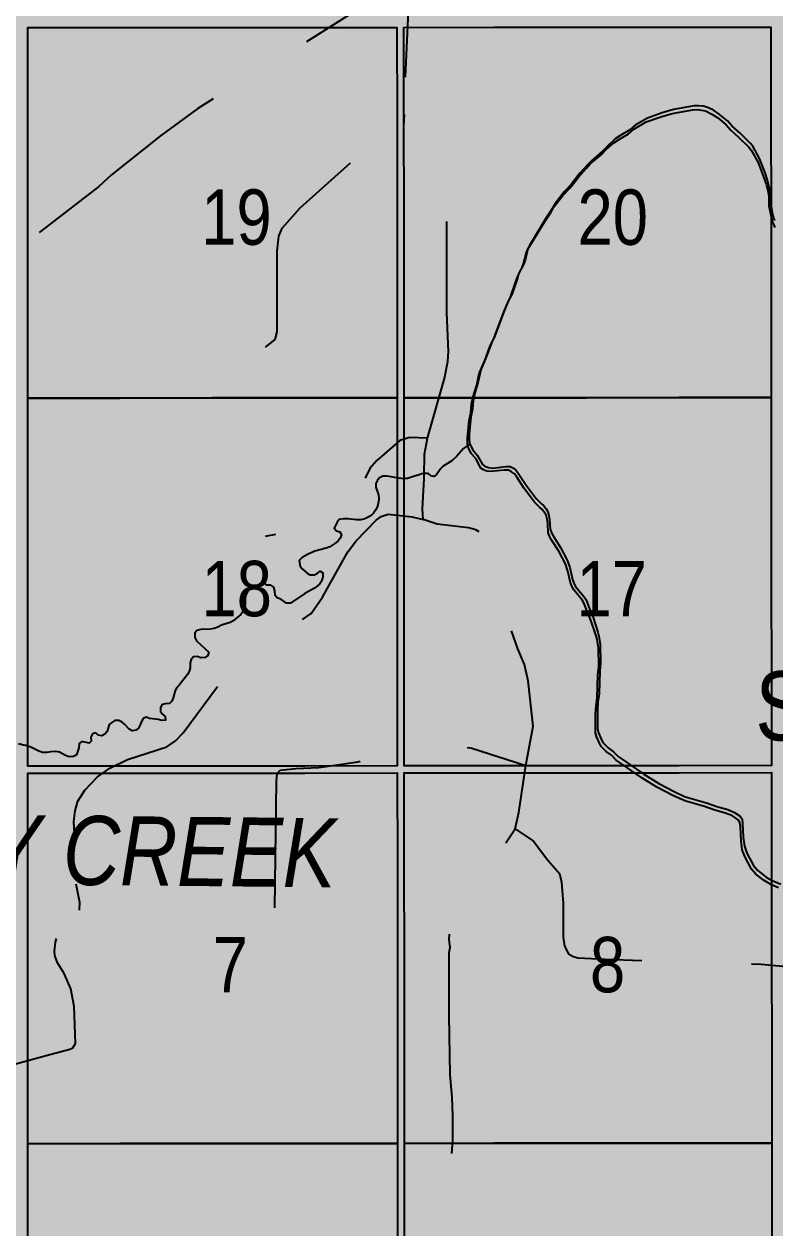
# Model space of a CAD drawing. Extents: x 403018 to 417191, y 6033193 to 6042673.
# Drawn here: x 414736.7 to 414845.3, y 6036660.3 to 6036834.4 of the extents above; entities that cross this region are included whole.
import ezdxf
from ezdxf.enums import TextEntityAlignment as Align

# ---------------------------------------------------------------- set-up
doc = ezdxf.new("R2010")
doc.units = 0
doc.header["$LTSCALE"] = 5
doc.linetypes.add('DASHED2', pattern=[9.525, 6.35, -3.175])
for name, color, linetype in [('Quarters', 8, 'Continuous'), ('RoadSeg', 57, 'DASHED2'), ('T-WATER', 160, 'Continuous'), ('T-WATER-H', 133, 'Continuous'), ('T-WATER-T', 170, 'Continuous')]:
    doc.layers.add(name, color=color, linetype=linetype)
doc.layers.add('ROUTE-MAP-BACKGROUND-H', color=7, linetype='Continuous', true_color=0xf0ebff)
doc.styles.add('120', font='ARIALN.TTF', dxfattribs={"height": 13})
doc.styles.add('80LS', font='ARIALNI.TTF', dxfattribs={"height": 10})
doc.styles.add('TXT', font='ARIALN.TTF', dxfattribs={"height": 0.2})

msp = doc.modelspace()

# ---------------------------------------------------------------- hatches: boundary and pattern name
at = {"layer": 'ROUTE-MAP-BACKGROUND-H'}
h = msp.add_hatch(color=256, dxfattribs=at)
h.dxf.hatch_style = 1
h.paths.add_polyline_path([(412923.423, 6037807.465), (416092.9, 6037807.465), (416092.9, 6035965.758), (412923.423, 6035965.758)])
at = {"layer": 'T-WATER-H'}
h = msp.add_hatch(color=256, dxfattribs=at)
h.dxf.hatch_style = 1
h.paths.add_polyline_path([(414935.276, 6036744.525), (414934.906, 6036744.851), (414933.26, 6036746.809), (414932.693, 6036747.717), (414931.138, 6036749.692), (414929.394, 6036751.501), (414928.214, 6036752.49), (414926.773, 6036753.935), (414926.442, 6036754.29), (414925.493, 6036755.567), (414924.334, 6036756.523), (414923.568, 6036757.241), (414922.255, 6036758.072), (414921.456, 6036758.702), (414920.579, 6036759.222), (414919.142, 6036759.92), (414917.568, 6036760.49), (414916.106, 6036761.194), (414913.544, 6036762.066), (414911.193, 6036762.435), (414910.655, 6036762.582), (414909.156, 6036763.176), (414907.824, 6036763.944), (414905.711, 6036765.536), (414903.393, 6036767.471), (414901.376, 6036769.014), (414899.127, 6036770.803), (414898.318, 6036771.698), (414897.403, 6036772.969), (414897.153, 6036773.454), (414896.729, 6036774.536), (414896.482, 6036775.02), (414895.403, 6036776.881), (414894.638, 6036778.332), (414893.771, 6036779.67), (414892.981, 6036781.02), (414892.442, 6036781.912), (414891.506, 6036783.096), (414890.933, 6036783.995), (414889.861, 6036785.094), (414888.943, 6036786.271), (414888.228, 6036787.024), (414887.281, 6036788.25), (414886.412, 6036789.553), (414886.084, 6036789.956), (414885.354, 6036790.649), (414884.363, 6036791.812), (414883.225, 6036792.86), (414881.4, 6036795.334), (414880.376, 6036796.522), (414879.778, 6036797.346), (414879.364, 6036797.769), (414879.103, 6036798.035), (414878.699, 6036798.42), (414877.814, 6036799.715), (414877.129, 6036800.451), (414876.531, 6036801.282), (414875.532, 6036802.379), (414875.174, 6036802.696), (414874.352, 6036803.279), (414873.439, 6036803.762), (414872.914, 6036803.924), (414872.341, 6036803.959), (414870.915, 6036803.95), (414870.269, 6036803.875), (414868.559, 6036803.481), (414867.517, 6036803.116), (414866.601, 6036802.641), (414866.246, 6036802.322), (414865.379, 6036801.109), (414864.999, 6036800.786), (414864.435, 6036800.637), (414863.78, 6036800.591), (414860.726, 6036801.707), (414859.609, 6036801.943), (414859.01, 6036802.036), (414854.98, 6036802.012), (414854.347, 6036802.064), (414852.663, 6036802.381), (414850.807, 6036802.583), (414849.638, 6036802.828), (414848.671, 6036803.223), (414847.641, 6036803.558), (414846.826, 6036804.129), (414845.956, 6036804.94), (414845.517, 6036805.521), (414845.289, 6036805.977), (414845.146, 6036806.309), (414844.948, 6036807.052), (414844.818, 6036807.718), (414844.625, 6036808.646), (414844.607, 6036809.98), (414844.524, 6036810.625), (414844.234, 6036811.778), (414843.872, 6036812.85), (414843.058, 6036814.905), (414842.081, 6036816.683), (414841.755, 6036817.088), (414840.251, 6036818.58), (414839.118, 6036819.577), (414838.42, 6036820.358), (414837.239, 6036821.353), (414836.392, 6036821.897), (414835.445, 6036822.346), (414834.899, 6036822.479), (414834.303, 6036822.558), (414833.632, 6036822.517), (414830.613, 6036821.988), (414828.997, 6036821.531), (414826.883, 6036820.777), (414825.078, 6036819.742), (414824.325, 6036819.087), (414823.002, 6036818.31), (414822.205, 6036817.746), (414821.055, 6036816.707), (414820.345, 6036815.964), (414818.803, 6036814.65), (414818.219, 6036814.073), (414817.071, 6036812.786), (414815.823, 6036811.185), (414814.831, 6036810.113), (414813.543, 6036808.482), (414813.079, 6036807.656), (414812.198, 6036806.331), (414809.778, 6036802.344), (414809.57, 6036801.882), (414809.158, 6036800.203), (414808.966, 6036799.716), (414808.271, 6036798.329), (414808.227, 6036798.178), (414808.133, 6036797.912), (414808.044, 6036797.645), (414807.223, 6036795.253), (414806.727, 6036794.287), (414806.103, 6036792.754), (414804.784, 6036789.285), (414804.334, 6036788.391), (414803.593, 6036786.369), (414802.747, 6036784.356), (414802.381, 6036782.685), (414801.843, 6036780.844), (414801.649, 6036779.943), (414801.539, 6036778.677), (414801.309, 6036777.541), (414801.069, 6036775.069), (414801.059, 6036774.384), (414801.129, 6036773.751), (414801.18, 6036773.606), (414801.583, 6036772.814), (414802.246, 6036772.056), (414802.981, 6036770.691), (414803.377, 6036770.417), (414803.882, 6036770.248), (414804.486, 6036770.16), (414806.34, 6036770.382), (414807.001, 6036770.373), (414807.461, 6036770.139), (414807.878, 6036769.838), (414808.179, 6036769.449), (414809.293, 6036767.707), (414810.476, 6036766.147), (414810.775, 6036765.764), (414811.479, 6036765.024), (414811.865, 6036764.698), (414812.185, 6036764.297), (414812.433, 6036763.865), (414812.601, 6036763.311), (414812.692, 6036762.678), (414812.769, 6036761.33), (414812.96, 6036760.814), (414813.202, 6036760.352), (414814.274, 6036758.669), (414815.26, 6036756.842), (414815.615, 6036755.788), (414816.009, 6036754.081), (414816.213, 6036753.537), (414816.464, 6036753.071), (414817.72, 6036751.553), (414817.97, 6036751.099), (414818.32, 6036750.186), (414818.33, 6036750.159), (414818.583, 6036749.587), (414818.991, 6036748.569), (414819.682, 6036746.435), (414819.836, 6036745.886), (414820.03, 6036744.679), (414820.086, 6036742.012), (414819.962, 6036740.794), (414819.86, 6036737.527), (414819.701, 6036736.347), (414819.62, 6036735.099), (414819.615, 6036732.421), (414819.791, 6036731.88), (414820.214, 6036730.892), (414820.46, 6036730.447), (414821.149, 6036729.725), (414821.921, 6036729.156), (414822.629, 6036728.469), (414823.829, 6036727.64), (414825.279, 6036726.638), (414826.329, 6036725.911), (414828.516, 6036724.564), (414830.806, 6036723.359), (414832.199, 6036722.712), (414832.682, 6036722.528), (414835.395, 6036721.779), (414836.889, 6036721.224), (414838.469, 6036720.789), (414839.443, 6036720.397), (414840.285, 6036719.857), (414840.535, 6036719.433), (414840.622, 6036718.803), (414840.715, 6036716.791), (414840.865, 6036715.502), (414841.233, 6036714.514), (414842.202, 6036712.716), (414842.836, 6036711.978), (414844.036, 6036711.05), (414844.881, 6036710.561), (414845.115, 6036710.458), (414846.121, 6036710.013), (414847.36, 6036709.616), (414848.489, 6036708.954), (414850.818, 6036707.894), (414852.398, 6036707.415), (414852.895, 6036707.182), (414854.531, 6036706.032), (414855.219, 6036705.356), (414856.374, 6036704.374), (414857.032, 6036703.643), (414857.426, 6036703.298), (414857.863, 6036703.017), (414859.285, 6036702.43), (414860.478, 6036702.232), (414861.162, 6036702.217), (414861.79, 6036702.284), (414866.314, 6036703.471), (414866.826, 6036703.709), (414867.616, 6036704.311), (414868.051, 6036704.574), (414868.54, 6036704.782), (414870.754, 6036705.523), (414871.22, 6036705.755), (414872.525, 6036706.657), (414873.378, 6036707.199), (414873.875, 6036707.418), (414874.979, 6036707.776), (414876.177, 6036708.028), (414876.801, 6036708.1), (414878.853, 6036708.209), (414881.008, 6036708.862), (414881.627, 6036708.97), (414882.271, 6036709.026), (414882.886, 6036708.983), (414883.933, 6036708.687), (414884.521, 6036708.583), (414885.136, 6036708.59), (414885.659, 6036708.797), (414887.981, 6036710.011), (414888.42, 6036710.278), (414889.638, 6036711.215), (414890.536, 6036711.741), (414891.044, 6036711.935), (414891.681, 6036712.02), (414892.988, 6036712.777), (414893.95, 6036713.202), (414894.848, 6036713.708), (414895.683, 6036714.257), (414896.051, 6036714.57), (414897.125, 6036715.691), (414897.56, 6036715.962), (414899.238, 6036716.759), (414899.52, 6036716.893), (414899.938, 6036717.214), (414900.241, 6036717.561), (414900.898, 6036718.312), (414901.194, 6036718.726), (414902.169, 6036720.545), (414902.388, 6036721.029), (414902.698, 6036722.089), (414902.928, 6036722.545), (414903.564, 6036723.306), (414903.929, 6036723.634), (414904.367, 6036723.928), (414904.863, 6036724.167), (414905.866, 6036724.542), (414908.78, 6036725.19), (414909.363, 6036725.346), (414910.414, 6036725.737), (414911.083, 6036725.774), (414911.685, 6036725.681), (414912.219, 6036725.504), (414912.694, 6036725.272), (414914.054, 6036724.449), (414915.239, 6036723.517), (414916.255, 6036722.446), (414916.635, 6036722.115), (414917.058, 6036721.849), (414920.136, 6036720.792), (414922.829, 6036719.997), (414923.031, 6036719.484), (414922.803, 6036719.023), (414921.381, 6036717.689), (414920.78, 6036716.902), (414920.313, 6036715.995), (414919.96, 6036714.994), (414919.803, 6036714.44), (414919.714, 6036713.2), (414919.805, 6036709.739), (414920.128, 6036705.697), (414920.283, 6036700.859), (414920.357, 6036700.174), (414920.386, 6036700.028), (414920.831, 6036697.777), (414921.69, 6036695.77), (414922.001, 6036695.401), (414922.827, 6036694.829), (414923.934, 6036694.232), (414924.652, 6036693.812), (414925.952, 6036692.296), (414926.689, 6036691.217), (414927.103, 6036690.69), (414927.464, 6036690.38), (414927.906, 6036690.112), (414929.927, 6036689.394), (414930.509, 6036689.28), (414931.117, 6036689.231), (414932.493, 6036689.285), (414933.12, 6036689.379), (414933.688, 6036689.513), (414935.288, 6036690.047), (414936.828, 6036690.717), (414937.75, 6036691.262), (414938.918, 6036692.184), (414941.142, 6036693.502), (414942.765, 6036694.063), (414944.588, 6036694.435), (414946.788, 6036695.164), (414947.211, 6036695.435), (414947.504, 6036695.861), (414948.265, 6036697.848), (414948.399, 6036698.385), (414948.421, 6036699.063), (414948.362, 6036699.725), (414948.31, 6036700.084), (414947.912, 6036702.811), (414947.981, 6036703.414), (414948.222, 6036703.853), (414948.588, 6036704.198), (414949.033, 6036704.471), (414949.475, 6036704.616), (414950.043, 6036704.621), (414950.625, 6036704.553), (414951.155, 6036704.418), (414953.391, 6036702.844), (414955.971, 6036701.007), (414957.382, 6036700.376), (414957.753, 6036700.103), (414958.528, 6036699.485), (414959.202, 6036698.756), (414960.339, 6036697.132), (414961.295, 6036696.003), (414962.361, 6036694.207), (414962.96, 6036693.373), (414963.688, 6036691.997), (414964.218, 6036691.143), (414964.645, 6036690.189), (414964.947, 6036689.284), (414965.103, 6036688.511), (414965.245, 6036686.504), (414965.343, 6036685.881), (414965.775, 6036684.255), (414966.543, 6036682.192), (414967.297, 6036680.769), (414967.973, 6036679.283), (414968.995, 6036677.45), (414969.566, 6036676.568), (414970.188, 6036675.777), (414970.695, 6036674.874), (414971.779, 6036673.339), (414972.12, 6036672.855), (414973.512, 6036671.462), (414973.862, 6036671.13), (414974.68, 6036670.562), (414975.036, 6036670.236), (414976.6, 6036668.361), (414977.979, 6036666.958), (414978.279, 6036666.566), (414978.998, 6036665.93), (414979.476, 6036665.008), (414980.285, 6036662.277), (414980.781, 6036661.055), (414980.781, 6036661.055), (414981.072, 6036661.615), (414980.893, 6036662.037), (414980.653, 6036662.593), (414979.875, 6036665.354), (414979.387, 6036666.262), (414979.1, 6036666.673), (414978.424, 6036667.364), (414977.979, 6036667.615), (414977.639, 6036667.953), (414976.741, 6036669.138), (414975.09, 6036670.924), (414973.917, 6036671.784), (414972.861, 6036672.813), (414972.513, 6036673.339), (414971.219, 6036675.381), (414970.231, 6036677.188), (414968.786, 6036679.171), (414968.192, 6036680.723), (414967.47, 6036682.086), (414966.265, 6036685.197), (414966.14, 6036685.793), (414965.936, 6036689.021), (414965.762, 6036689.649), (414965.564, 6036690.133), (414965.328, 6036690.597), (414964.291, 6036692.258), (414963.86, 6036693.176), (414962.474, 6036695.205), (414961.724, 6036696.626), (414960.328, 6036698.759), (414960.033, 6036699.151), (414959.316, 6036699.839), (414959.003, 6036700.106), (414958.53, 6036700.466), (414957.253, 6036701.232), (414956.874, 6036701.523), (414955.549, 6036702.225), (414954.395, 6036703.003), (414953.54, 6036703.61), (414953.388, 6036703.824), (414953.034, 6036704.481), (414952.842, 6036704.997), (414952.783, 6036705.76), (414953.038, 6036707.049), (414953.379, 6036707.564), (414953.939, 6036708.41), (414954.381, 6036708.97), (414954.981, 6036709.588), (414955.57, 6036710.363), (414956.301, 6036711.105), (414956.596, 6036711.488), (414957.162, 6036712.982), (414957.656, 6036713.868), (414957.716, 6036714.483), (414957.522, 6036715.014), (414956.725, 6036716.394), (414955.853, 6036717.644), (414955.058, 6036718.967), (414954.354, 6036719.931), (414953.843, 6036720.572), (414953.347, 6036721.093), (414951.569, 6036723.405), (414951.044, 6036724.383), (414950.708, 6036724.723), (414950.428, 6036725.118), (414950.198, 6036725.572), (414949.325, 6036726.898), (414948.819, 6036727.882), (414947.997, 6036729.862), (414947.273, 6036731.259), (414947.063, 6036731.822), (414946.447, 6036734.136), (414946.228, 6036734.615), (414944.525, 6036736.552), (414943.106, 6036738.038), (414942.009, 6036739.095), (414941.043, 6036740.323), (414939.995, 6036741.41), (414939.13, 6036742.022), (414937.701, 6036742.647), (414937.245, 6036742.947), (414936.529, 6036743.612)])

# ---------------------------------------------------------------- linework, layer by layer
at = {"layer": 'Quarters'}
for points in [[(414750.595, 6036780.295), (414737.24, 6036780.286), (414737.245, 6036793.68), (414737.249, 6036807.073), (414737.241, 6036820.459), (414737.233, 6036833.845), (414750.584, 6036833.853), (414763.934, 6036833.86), (414777.284, 6036833.868), (414790.634, 6036833.875), (414790.64, 6036820.487), (414790.646, 6036807.098), (414790.652, 6036793.71), (414790.658, 6036780.321), (414777.304, 6036780.312), (414763.949, 6036780.304), (414750.595, 6036780.295)], [(414804.682, 6036780.335), (414791.662, 6036780.322), (414791.656, 6036793.711), (414791.65, 6036807.099), (414791.644, 6036820.488), (414791.638, 6036833.876), (414804.654, 6036833.889), (414818.004, 6036833.902), (414831.354, 6036833.915), (414844.704, 6036833.928), (414844.715, 6036820.54), (414844.725, 6036807.151), (414844.735, 6036793.762), (414844.745, 6036780.373), (414831.391, 6036780.36), (414818.036, 6036780.347), (414804.682, 6036780.335)], [(414750.606, 6036727.072), (414737.247, 6036727.061), (414737.246, 6036740.116), (414737.244, 6036753.506), (414737.242, 6036766.896), (414737.24, 6036780.286), (414750.595, 6036780.295), (414763.949, 6036780.304), (414777.304, 6036780.312), (414790.658, 6036780.321), (414790.664, 6036766.933), (414790.67, 6036753.544), (414790.676, 6036740.155), (414790.682, 6036727.102), (414777.323, 6036727.092), (414763.965, 6036727.082), (414750.606, 6036727.072)], [(414804.71, 6036727.115), (414791.686, 6036727.103), (414791.68, 6036740.156), (414791.674, 6036753.545), (414791.668, 6036766.934), (414791.662, 6036780.322), (414804.682, 6036780.335), (414818.036, 6036780.347), (414831.391, 6036780.36), (414844.745, 6036780.373), (414844.755, 6036766.984), (414844.765, 6036753.595), (414844.776, 6036740.206), (414844.786, 6036727.152), (414831.427, 6036727.14), (414818.068, 6036727.127), (414804.71, 6036727.115)], [(414750.618, 6036672.509), (414737.255, 6036672.498), (414737.253, 6036685.888), (414737.251, 6036699.277), (414737.249, 6036712.667), (414737.248, 6036726.057), (414750.606, 6036726.067), (414763.965, 6036726.077), (414777.324, 6036726.087), (414790.682, 6036726.098), (414790.688, 6036712.709), (414790.694, 6036699.321), (414790.7, 6036685.932), (414790.706, 6036672.543), (414782.2, 6036672.536), (414777.343, 6036672.532), (414763.98, 6036672.521), (414750.618, 6036672.509)], [(414804.738, 6036672.556), (414791.71, 6036672.544), (414791.704, 6036685.933), (414791.698, 6036699.321), (414791.692, 6036712.71), (414791.686, 6036726.098), (414804.71, 6036726.111), (414818.069, 6036726.123), (414831.428, 6036726.135), (414844.786, 6036726.148), (414844.796, 6036712.759), (414844.807, 6036699.37), (414844.817, 6036685.981), (414844.827, 6036672.592), (414831.464, 6036672.58), (414818.101, 6036672.568), (414804.738, 6036672.556)], [(414737.596, 6036619.271), (414737.261, 6036619.271), (414737.26, 6036632.327), (414737.258, 6036645.718), (414737.256, 6036659.108), (414737.255, 6036672.498), (414750.618, 6036672.509), (414763.98, 6036672.521), (414777.343, 6036672.532), (414782.2, 6036672.536), (414790.706, 6036672.543), (414790.712, 6036659.155), (414790.718, 6036645.766), (414790.724, 6036632.377), (414790.73, 6036619.323), (414777.362, 6036619.31), (414763.995, 6036619.297), (414750.628, 6036619.284), (414737.596, 6036619.271)], [(414804.766, 6036619.335), (414791.734, 6036619.324), (414791.728, 6036632.378), (414791.722, 6036645.767), (414791.716, 6036659.156), (414791.71, 6036672.544), (414804.738, 6036672.556), (414818.101, 6036672.568), (414831.464, 6036672.58), (414844.827, 6036672.592), (414844.837, 6036659.203), (414844.847, 6036645.814), (414844.857, 6036632.425), (414844.867, 6036619.371), (414836.861, 6036619.363), (414831.5, 6036619.358), (414818.133, 6036619.347), (414804.766, 6036619.335)]]:
    msp.add_lwpolyline(points, close=True, dxfattribs=at)
at = {"layer": 'RoadSeg', "flags": 128}
for points in [[(414939.323, 6036762.485), (414941.321, 6036780.567), (414941.621, 6036784.563), (414940.622, 6036784.563), (414921.141, 6036786.695), (414917.212, 6036787.261), (414915.68, 6036787.794), (414914.748, 6036788.526), (414911.851, 6036791.39), (414908.154, 6036794.92), (414889.773, 6036812.835), (414882.58, 6036820.461), (414881.481, 6036821.36), (414880.815, 6036821.726), (414879.317, 6036821.992), (414871.891, 6036821.959), (414870.425, 6036822.692), (414854.908, 6036838.443), (414853.276, 6036840.008), (414849.58, 6036843.005), (414838.125, 6036854.227), (414848.115, 6036864.017), (414851.012, 6036866.515), (414851.345, 6036867.047), (414857.072, 6036872.209), (414857.405, 6036873.041), (414854.908, 6036871.909), (414831.398, 6036859.688), (414814.715, 6036851.363), (414796.832, 6036843.671), (414794.735, 6036842.638), (414792.437, 6036841.207), (414775.587, 6036830.551), (414771.058, 6036827.787), (414770.559, 6036827.72), (414761.834, 6036822.159), (414756.44, 6036818.196), (414749.347, 6036812.569), (414747.515, 6036810.87), (414739.89, 6036805.01), (414730.699, 6036798.05), (414728.268, 6036795.786), (414725.371, 6036792.122), (414719.577, 6036783.964), (414717.279, 6036781.566), (414706.556, 6036773.041), (414699.23, 6036767.414), (414697.332, 6036766.182), (414694.968, 6036765.216), (414691.272, 6036764.184), (414681.848, 6036761.919), (414678.185, 6036760.887), (414667.262, 6036758.523), (414665.864, 6036757.99), (414665.231, 6036757.857), (414663.333, 6036756.957), (414660.935, 6036754.66), (414659.803, 6036753.328), (414656.573, 6036749.165), (414655.607, 6036747.467), (414650.579, 6036733.481), (414649.547, 6036728.686), (414649.014, 6036723.791), (414644.951, 6036708.107), (414643.752, 6036704.743), (414642.321, 6036702.545), (414639.723, 6036700.081), (414622.507, 6036687.061), (414618.578, 6036683.864), (414617.212, 6036682.599), (414616.047, 6036681.167), (414615.448, 6036680.201), (414614.682, 6036678.436), (414609.287, 6036661.653), (414608.088, 6036659.189), (414606.057, 6036656.925), (414605.358, 6036656.392), (414601.794, 6036654.327), (414599.697, 6036653.295), (414592.704, 6036649.232), (414585.511, 6036645.436), (414582.314, 6036643.405), (414579.55, 6036640.707), (414579.284, 6036640.641), (414578.451, 6036639.575), (414576.187, 6036637.677), (414575.354, 6036636.678), (414572.69, 6036636.678)], [(414771.624, 6036787.627), (414773.023, 6036788.759), (414773.323, 6036789.858), (414773.323, 6036801.546), (414773.556, 6036803.711), (414774.022, 6036804.843), (414776.653, 6036807.807), (414791.704, 6036821.26), (414791.638, 6036822.159), (414792.47, 6036839.741), (414792.437, 6036841.207)], [(414795.068, 6036774.473), (414797.498, 6036783.132), (414797.965, 6036785.596), (414798.065, 6036787.027), (414797.865, 6036792.589), (414797.865, 6036808.972), (414797.632, 6036809.705), (414796.933, 6036810.804), (414793.17, 6036814.866), (414791.871, 6036816.631), (414791.538, 6036818.23), (414791.704, 6036821.26)], [(414798.564, 6036671.077), (414798.731, 6036672.942), (414798.697, 6036676.472), (414798.631, 6036679.202), (414798.331, 6036682.432), (414798.198, 6036691.024), (414798.198, 6036700.115), (414798.331, 6036700.914), (414798.165, 6036702.012), (414798.431, 6036704.976), (414798.93, 6036706.342), (414800.662, 6036709.072), (414805.89, 6036715.332), (414807.722, 6036717.997), (414808.255, 6036720.394), (414809.254, 6036727.154), (414810.319, 6036732.849), (414809.62, 6036739.409), (414809.054, 6036741.773), (414808.088, 6036744.037), (414805.591, 6036751.33), (414805.524, 6036752.795), (414805.857, 6036756.358), (414805.391, 6036757.956), (414803.759, 6036760.221), (414802.027, 6036761.22), (414800.962, 6036761.52), (414796.466, 6036762.053), (414794.402, 6036762.718), (414794.335, 6036764.284), (414794.568, 6036768.679), (414794.568, 6036768.946), (414794.635, 6036772.176), (414795.068, 6036774.473), (414792.47, 6036774.573), (414791.038, 6036774.14), (414787.742, 6036771.243), (414786.709, 6036770.111), (414785.278, 6036767.247), (414784.345, 6036766.048), (414783.346, 6036765.616), (414781.781, 6036765.416), (414780.615, 6036765.016), (414775.72, 6036761.586), (414773.756, 6036760.687), (414771.591, 6036760.254)], [(414729.067, 6036682.599), (414729.833, 6036682.532), (414730.998, 6036682.798), (414739.89, 6036685.263), (414743.32, 6036686.162), (414743.752, 6036686.362), (414744.152, 6036686.961), (414743.952, 6036692.322), (414743.453, 6036694.886), (414742.52, 6036697.084), (414741.554, 6036698.649), (414741.155, 6036699.682), (414741.088, 6036700.314), (414741.255, 6036701.646), (414742.054, 6036704.81), (414743.919, 6036709.938), (414744.052, 6036710.071), (414744.218, 6036710.005), (414743.919, 6036719.096), (414744.085, 6036720.627), (414744.485, 6036721.993), (414745.517, 6036723.591), (414747.315, 6036725.522), (414749.114, 6036726.788), (414751.645, 6036728.02), (414757.339, 6036729.885), (414758.604, 6036730.75), (414759.703, 6036731.916), (414766.33, 6036740.741), (414767.995, 6036742.705), (414769.56, 6036743.937), (414775.854, 6036747.501), (414778.218, 6036749.166), (414779.85, 6036751.53), (414783.513, 6036758.056), (414784.711, 6036759.655), (414787.642, 6036762.652), (414788.341, 6036763.151), (414789.373, 6036763.518), (414792.837, 6036763.118), (414794.402, 6036762.718)], [(414772.99, 6036706.575), (414773.223, 6036724.856), (414773.323, 6036726.022), (414773.722, 6036726.488), (414775.987, 6036726.754), (414779.35, 6036726.888), (414784.978, 6036727.687), (414786.743, 6036728.22), (414789.54, 6036729.618), (414792.603, 6036730.018), (414799.73, 6036729.918), (414801.328, 6036729.718), (414809.254, 6036727.154)], [(414807.722, 6036717.997), (414810.386, 6036716.232), (414812.45, 6036713.501), (414814.149, 6036711.57), (414814.448, 6036710.304), (414814.681, 6036707.241), (414814.681, 6036702.346), (414814.881, 6036701.047), (414815.447, 6036699.948), (414816.113, 6036699.548), (414816.846, 6036699.382), (414820.675, 6036699.182), (414833.629, 6036698.649), (414843.286, 6036698.449), (414846.416, 6036698.15), (414850.312, 6036696.918), (414854.275, 6036697.217), (414855.141, 6036697.084), (414856.306, 6036696.318), (414863.599, 6036688.893), (414866.496, 6036686.228), (414868.361, 6036685.396), (414870.659, 6036684.963), (414872.091, 6036684.663), (414874.855, 6036683.431), (414879.35, 6036680.401), (414880.249, 6036680.268), (414881.048, 6036680.667), (414882.114, 6036680.801), (414891.238, 6036680.667), (414898.731, 6036680.834), (414904.825, 6036680.701), (414926.503, 6036680.701), (414952.477, 6036680.467), (414957.771, 6036680.567), (414959.37, 6036680.234)], [(414744.718, 6036706.242), (414744.751, 6036707.374), (414744.218, 6036710.005)]]:
    msp.add_lwpolyline(points, dxfattribs=at)
at = {"layer": 'T-WATER'}
msp.add_lwpolyline([(414845.804, 6036709.491), (414844.799, 6036709.937), (414844.564, 6036710.041), (414843.719, 6036710.531), (414842.525, 6036711.459), (414841.894, 6036712.196), (414840.921, 6036713.994), (414840.553, 6036714.982), (414840.405, 6036716.27), (414840.313, 6036718.283), (414840.226, 6036718.913), (414839.976, 6036719.337), (414839.135, 6036719.877), (414838.162, 6036720.27), (414836.584, 6036720.707), (414835.089, 6036721.264), (414832.383, 6036722.016), (414831.901, 6036722.2), (414830.509, 6036722.847), (414828.223, 6036724.053), (414826.039, 6036725.401), (414824.988, 6036726.129), (414823.538, 6036727.133), (414822.341, 6036727.962), (414821.634, 6036728.649), (414820.863, 6036729.219), (414820.174, 6036729.942), (414819.929, 6036730.386), (414819.508, 6036731.372), (414819.333, 6036731.914), (414819.339, 6036734.592), (414819.422, 6036735.839), (414819.582, 6036737.019), (414819.686, 6036740.283), (414819.813, 6036741.499), (414819.758, 6036744.168), (414819.567, 6036745.371), (414819.414, 6036745.919), (414818.724, 6036748.055), (414818.318, 6036749.073), (414818.065, 6036749.645), (414818.056, 6036749.67), (414817.706, 6036750.586), (414817.457, 6036751.04), (414816.203, 6036752.558), (414815.952, 6036753.024), (414815.749, 6036753.568), (414815.356, 6036755.274), (414815.003, 6036756.329), (414814.018, 6036758.158), (414812.948, 6036759.84), (414812.707, 6036760.302), (414812.517, 6036760.818), (414812.441, 6036762.164), (414812.35, 6036762.799), (414812.183, 6036763.353), (414811.937, 6036763.783), (414811.617, 6036764.186), (414811.231, 6036764.51), (414810.528, 6036765.252), (414810.231, 6036765.635), (414809.048, 6036767.198), (414807.934, 6036768.942), (414807.635, 6036769.327), (414807.218, 6036769.627), (414806.759, 6036769.862), (414806.098, 6036769.87), (414804.246, 6036769.657), (414803.648, 6036769.728), (414803.142, 6036769.898), (414802.748, 6036770.171), (414802.015, 6036771.529), (414801.353, 6036772.288), (414800.954, 6036773.08), (414800.903, 6036773.225), (414800.834, 6036773.857), (414800.842, 6036774.541), (414801.081, 6036777.024), (414801.312, 6036778.16), (414801.422, 6036779.428), (414801.616, 6036780.331), (414802.159, 6036782.161), (414802.529, 6036783.821), (414803.38, 6036785.829), (414804.122, 6036787.848), (414804.57, 6036788.742), (414805.885, 6036792.237), (414806.513, 6036793.755), (414807.012, 6036794.717), (414807.823, 6036797.128), (414807.863, 6036797.245), (414807.913, 6036797.395), (414808.007, 6036797.661), (414808.057, 6036797.803), (414808.756, 6036799.187), (414808.948, 6036799.674), (414809.356, 6036801.357), (414809.565, 6036801.818), (414811.991, 6036805.796), (414812.873, 6036807.12), (414813.338, 6036807.944), (414814.623, 6036809.572), (414815.617, 6036810.639), (414816.865, 6036812.246), (414818.016, 6036813.529), (414818.593, 6036814.131), (414820.138, 6036815.435), (414820.848, 6036816.176), (414822.014, 6036817.165), (414822.809, 6036817.734), (414824.132, 6036818.509), (414824.885, 6036819.164), (414826.682, 6036820.217), (414828.796, 6036820.968), (414830.413, 6036821.421), (414833.426, 6036821.962), (414834.097, 6036822.002), (414834.693, 6036821.922), (414835.238, 6036821.791), (414836.187, 6036821.335), (414837.033, 6036820.793), (414838.213, 6036819.797), (414838.91, 6036819.016), (414840.043, 6036818.011), (414841.538, 6036816.54), (414841.864, 6036816.136), (414842.848, 6036814.33), (414843.659, 6036812.277), (414844.019, 6036811.206), (414844.308, 6036810.053), (414844.389, 6036809.409), (414844.405, 6036808.078), (414844.597, 6036807.151), (414844.725, 6036806.484), (414844.922, 6036805.742), (414845.065, 6036805.411), (414845.292, 6036804.955)], dxfattribs=at)
at = {"layer": 'T-WATER', "linetype": 'Continuous', "flags": 128}
for points in [[(414845.289, 6036805.977), (414845.146, 6036806.309), (414844.948, 6036807.052), (414844.818, 6036807.718), (414844.625, 6036808.646), (414844.607, 6036809.98), (414844.524, 6036810.625), (414844.234, 6036811.778), (414843.872, 6036812.85), (414843.058, 6036814.905), (414842.081, 6036816.683), (414841.755, 6036817.088), (414840.251, 6036818.58), (414839.118, 6036819.577), (414838.42, 6036820.358), (414837.239, 6036821.353), (414836.392, 6036821.897), (414835.445, 6036822.346), (414834.899, 6036822.479), (414834.303, 6036822.558), (414833.632, 6036822.517), (414830.613, 6036821.988), (414828.997, 6036821.531), (414826.883, 6036820.777), (414825.078, 6036819.742), (414824.325, 6036819.087), (414823.002, 6036818.31), (414822.205, 6036817.746), (414821.055, 6036816.707), (414820.345, 6036815.964)], [(414820.345, 6036815.964), (414818.803, 6036814.65), (414818.219, 6036814.073), (414817.071, 6036812.786), (414815.823, 6036811.185), (414814.831, 6036810.113), (414813.543, 6036808.482), (414813.079, 6036807.656), (414812.198, 6036806.331), (414809.778, 6036802.344), (414809.57, 6036801.882), (414809.158, 6036800.203), (414808.966, 6036799.716), (414808.271, 6036798.329), (414808.227, 6036798.178), (414808.133, 6036797.912), (414808.044, 6036797.645), (414807.223, 6036795.253), (414806.727, 6036794.287), (414806.103, 6036792.754), (414804.784, 6036789.285), (414804.334, 6036788.391), (414803.593, 6036786.369), (414802.747, 6036784.356), (414802.381, 6036782.685), (414801.843, 6036780.844), (414801.649, 6036779.943), (414801.539, 6036778.677), (414801.309, 6036777.541), (414801.069, 6036775.069), (414801.059, 6036774.384), (414801.129, 6036773.751), (414801.18, 6036773.606)], [(414801.18, 6036773.606), (414800.741, 6036773.323), (414800.237, 6036773), (414799.268, 6036771.892), (414798.565, 6036771.194), (414797.294, 6036770.423), (414796.954, 6036770.086), (414796.377, 6036769.273), (414796.017, 6036768.96), (414795.521, 6036769.061), (414795.325, 6036769.229), (414795.145, 6036769.394), (414794.669, 6036769.401), (414794.236, 6036769.35), (414793.717, 6036769.154), (414793.157, 6036769.021), (414792.163, 6036768.642), (414791.903, 6036768.64), (414791.527, 6036768.636), (414790.917, 6036768.711), (414790.898, 6036768.714), (414789.205, 6036769.022), (414788.566, 6036769.005), (414788.108, 6036768.768), (414787.803, 6036768.413), (414787.599, 6036767.956), (414787.59, 6036767.386), (414787.962, 6036766.314), (414788.005, 6036765.686), (414787.922, 6036765.071), (414787.775, 6036764.515), (414787.531, 6036764.066), (414787.231, 6036763.639), (414786.88, 6036763.315), (414786.449, 6036763.071), (414785.97, 6036762.841), (414785.419, 6036762.707), (414784.775, 6036762.687), (414783.55, 6036762.827), (414782.893, 6036762.835), (414782.281, 6036762.739), (414781.985, 6036762.35), (414781.546, 6036761.458), (414781.888, 6036761.116), (414782.392, 6036760.959), (414782.619, 6036760.526), (414782.438, 6036760.042), (414782.127, 6036759.674), (414781.773, 6036759.347), (414780.909, 6036758.795), (414780.412, 6036758.597), (414778.753, 6036758.15), (414777.809, 6036757.721), (414776.944, 6036757.242), (414776.501, 6036756.799), (414776.612, 6036755.993), (414776.94, 6036755.622), (414777.668, 6036754.971), (414778.1, 6036754.742)], [(414801.18, 6036773.606), (414801.583, 6036772.814), (414802.246, 6036772.056), (414802.981, 6036770.691), (414803.377, 6036770.417), (414803.882, 6036770.248), (414804.486, 6036770.16), (414806.34, 6036770.382), (414807.001, 6036770.373), (414807.461, 6036770.139), (414807.878, 6036769.838), (414808.179, 6036769.449), (414809.293, 6036767.707), (414810.476, 6036766.147), (414810.775, 6036765.764), (414811.479, 6036765.024), (414811.865, 6036764.698), (414812.185, 6036764.297), (414812.433, 6036763.865), (414812.601, 6036763.311), (414812.692, 6036762.678), (414812.769, 6036761.33), (414812.96, 6036760.814), (414813.202, 6036760.352), (414814.274, 6036758.669), (414815.26, 6036756.842), (414815.615, 6036755.788), (414816.009, 6036754.081), (414816.213, 6036753.537), (414816.464, 6036753.071), (414817.72, 6036751.553), (414817.97, 6036751.099), (414818.32, 6036750.186), (414818.33, 6036750.159), (414818.583, 6036749.587), (414818.991, 6036748.569), (414819.682, 6036746.435), (414819.836, 6036745.886), (414820.03, 6036744.679), (414820.086, 6036742.012), (414819.962, 6036740.794), (414819.86, 6036737.527), (414819.701, 6036736.347), (414819.62, 6036735.099), (414819.615, 6036732.421), (414819.791, 6036731.88), (414820.214, 6036730.892), (414820.46, 6036730.447), (414821.149, 6036729.725), (414821.921, 6036729.156), (414822.629, 6036728.469), (414823.829, 6036727.64), (414825.279, 6036726.638), (414826.329, 6036725.911), (414828.516, 6036724.564), (414830.806, 6036723.359), (414832.199, 6036722.712), (414832.682, 6036722.528), (414835.395, 6036721.779), (414836.889, 6036721.224), (414838.469, 6036720.789), (414839.443, 6036720.397), (414840.285, 6036719.857), (414840.535, 6036719.433), (414840.622, 6036718.803), (414840.715, 6036716.791), (414840.865, 6036715.502), (414841.233, 6036714.514), (414842.202, 6036712.716), (414842.836, 6036711.978), (414844.036, 6036711.05), (414844.881, 6036710.561), (414845.115, 6036710.458), (414846.121, 6036710.013)], [(414778.1, 6036754.742), (414778.689, 6036754.722), (414779.138, 6036754.977), (414779.523, 6036755.262), (414779.935, 6036755.032), (414779.904, 6036754.42), (414779.787, 6036754.025), (414779.743, 6036753.865), (414779.455, 6036753.428), (414779.112, 6036753.083), (414778.709, 6036752.799), (414777.288, 6036752.048), (414775.224, 6036750.629), (414774.646, 6036750.647), (414773.821, 6036751.208), (414773.319, 6036751.393), (414773, 6036751.745), (414772.987, 6036752.433), (414772.813, 6036752.957), (414772.395, 6036753.229), (414771.792, 6036753.239), (414771.421, 6036753.555), (414770.578, 6036753.044), (414770.049, 6036753.16), (414769.511, 6036753.058), (414769.194, 6036752.665), (414768.724, 6036751.767), (414768.664, 6036751.166), (414768.67, 6036750.481), (414768.583, 6036749.863), (414768.354, 6036749.401), (414768.06, 6036749.024), (414766.921, 6036748.097), (414766.507, 6036747.836), (414765.407, 6036747.516), (414764.928, 6036747.328), (414764.719, 6036747.162), (414764.195, 6036746.994), (414763.625, 6036746.874), (414762.256, 6036746.83), (414761.704, 6036746.696), (414761.416, 6036746.288), (414761.408, 6036745.672), (414761.624, 6036745.2), (414763.408, 6036743.561), (414763.272, 6036743.081), (414762.886, 6036742.779), (414762.268, 6036742.732), (414761.759, 6036742.919), (414761.219, 6036742.864), (414760.876, 6036742.495), (414760.716, 6036741.993), (414760.726, 6036741.307), (414760.597, 6036740.776), (414760.359, 6036740.343), (414759.133, 6036738.787), (414758.794, 6036738.43), (414758.544, 6036738.026), (414758.275, 6036736.957), (414758.079, 6036736.474), (414757.724, 6036736.145), (414757.129, 6036736.109), (414756.645, 6036735.937), (414756.418, 6036735.515), (414756.44, 6036734.963), (414756.717, 6036734.57), (414757.102, 6036734.262), (414757.152, 6036733.734), (414756.641, 6036733.692), (414756.118, 6036733.841), (414754.87, 6036733.958), (414754.383, 6036734.147), (414753.92, 6036733.961), (414753.672, 6036733.538), (414753.51, 6036733.028), (414753.265, 6036732.57), (414752.88, 6036732.261), (414752.337, 6036732.193), (414751.92, 6036732.441), (414751.252, 6036733.141), (414750.884, 6036733.45), (414750.432, 6036733.667), (414749.848, 6036733.654), (414749.398, 6036733.405), (414749.032, 6036733.09), (414748.703, 6036732.072), (414748.391, 6036731.684), (414747.963, 6036731.44), (414747.432, 6036731.573), (414747.068, 6036731.898), (414746.583, 6036731.732)], [(414746.583, 6036731.732), (414746.348, 6036731.282), (414746.387, 6036730.679), (414746.112, 6036730.378), (414745.062, 6036730.623), (414744.681, 6036730.342), (414744.65, 6036729.721), (414744.298, 6036728.718), (414743.869, 6036728.461), (414743.244, 6036728.434), (414742.722, 6036728.613), (414741.842, 6036729.107), (414741.238, 6036729.183), (414740.564, 6036729.164), (414740.007, 6036729.042), (414739.363, 6036729.072), (414738.819, 6036729.237), (414737.784, 6036729.757), (414737.519, 6036729.89), (414737.494, 6036729.898), (414737.253, 6036729.97), (414736.824, 6036730.095)], [(414735.921, 6036730.363), (414736.824, 6036730.095)]]:
    msp.add_lwpolyline(points, dxfattribs=at)

# ---------------------------------------------------------------- texts
at = {"layer": 'RoadSeg', "style": '120'}
msp.add_text('62-20-5', height=39.983, rotation=359.95761, dxfattribs=at).set_placement((414825.135, 6036804.737))
for s, height, p in [('19', 8.0041, (414762.32, 6036802.45)), ('20', 8.0041, (414816.737, 6036802.442)), ('18', 8.0041, (414762.355, 6036748.749)), ('17', 8.0041, (414816.586, 6036748.73)), ('7', 8.004, (414763.979, 6036694.366)), ('8', 8.004, (414818.541, 6036694.386))]:
    msp.add_text(s, height=height, dxfattribs=at).set_placement(p)
at = {"layer": 'T-WATER-T'}
for s, height, rotation, style, p in [('SMOKE LAKE', 10.0052, 0.05728, 'TXT', (414879.411, 6036730.821)), ('TONY CREEK', 9.9948, 359.44475, '80LS', (414744.511, 6036709.911))]:
    msp.add_text(s, height=height, rotation=rotation, dxfattribs=dict(at, style=style)).set_placement(p, align=Align.CENTER)

doc.saveas('drawing.dxf')
